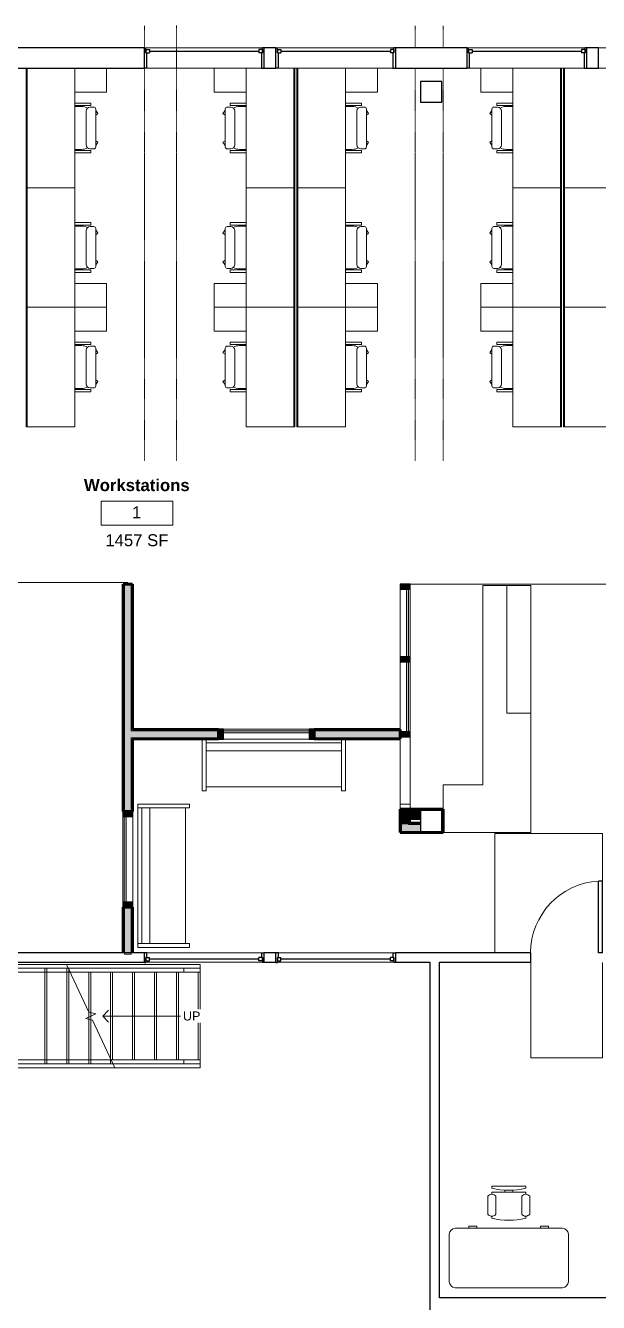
# Model space of a CAD drawing. Header units: millimetres. Extents: x 622 to 32901, y -1338 to 30648.
# Drawn here: x 15971 to 23280, y 13127 to 29409 of the extents above; entities that cross this region are included whole.
import ezdxf

# ---------------------------------------------------------------- set-up
doc = ezdxf.new("R2010")
doc.units = ezdxf.units.MM
doc.header["$MEASUREMENT"] = 0
doc.linetypes.add('Dash', pattern=[0.25, 0.125, -0.125])
for name, color, linetype, lineweight in [('A-010-A_ROOM', 32, 'Continuous', 9), ('A-010-M_ROOM_SEPARATION', 32, 'Continuous', 18), ('A-200-M_WALL', 113, 'Continuous', 30), ('A-200-M_WALL_EXT', 113, 'Continuous', 18), ('A-200-M_WALL_INT', 2, 'Continuous', 18), ('A-200-M_WALL_PAT', 111, 'Continuous', 60), ('A-214-M_CURT_WALL', 52, 'Continuous', 18), ('A-215-M_CURT_PANEL', 51, 'Continuous', 18), ('A-242-A_STAIR', 31, 'Continuous', 9), ('A-242-M_STAIR', 31, 'Continuous', 18), ('A-242-MB_STAIR', 31, 'Continuous', 18), ('A-314-M_WINDO_GLASS', 151, 'Continuous', 30), ('A-314-M_WINDOW', 151, 'Continuous', 18), ('A-314-M_WINDOW_FRM', 151, 'Continuous', 30), ('A-325-M_DOOR', 31, 'Continuous', 18), ('A-325-M_DOOR_PANEL', 31, 'Continuous', 18), ('A-340-M_RAILING', 11, 'Continuous', 18), ('A-700-M_FFE', 30, 'Continuous', 9), ('A-700-MH_FFE', 30, 'Dash', 9), ('A-760-M_FFE_STORAGE', 31, 'Continuous', 9), ('S-280-M_COLUMN', 52, 'Continuous', 18)]:
    doc.layers.add(name, color=color, linetype=linetype, lineweight=lineweight)
doc.styles.add('Arial', font='arial.ttf', dxfattribs={"height": 4.5})
doc.styles.add('Arial_2', font='arial.ttf', dxfattribs={"height": 6})
doc.styles.add('Arial_B', font='arialbd.ttf', dxfattribs={"height": 6})

# ---------------------------------------------------------------- blocks, each defined once
blk = doc.blocks.new('Top Rail Type - Top Rail_Internal_-329656-Level 1')
at = {"layer": 'A-340-M_RAILING', "color": 8}
for p, q in [((1305.68, 352.91), (1305.68, 354.91)), ((1305.68, 354.91), (1313.93, 354.91)), ((1313.93, 352.91), (1305.68, 352.91)), ((1313.93, 354.91), (1313.93, 352.91))]:
    blk.add_line(p, q, dxfattribs=at)
blk = doc.blocks.new('Top Rail Type - Top Rail_Internal_-V1-Level 1')
at = {"layer": 'A-340-M_RAILING', "color": 8}
for p, q in [((1093.93, 352.91), (1093.93, 354.91)), ((1247.74, 354.91), (1093.93, 354.91)), ((1248.68, 352.91), (1093.93, 352.91)), ((1247.74, 354.91), (1248.68, 352.91)), ((1313.93, 354.91), (1247.74, 354.91)), ((1313.93, 352.91), (1248.68, 352.91)), ((1313.93, 352.91), (1313.93, 354.91))]:
    blk.add_line(p, q, dxfattribs=at)
blk = doc.blocks.new('Top Rail Type - Top Rail_Internal_-329667-Level 1')
at = {"layer": 'A-340-M_RAILING', "color": 8}
for p, q in [((1305.68, 306.91), (1305.68, 308.91)), ((1305.68, 308.91), (1313.93, 308.91)), ((1313.93, 308.91), (1313.93, 306.91)), ((1313.93, 306.91), (1305.68, 306.91))]:
    blk.add_line(p, q, dxfattribs=at)
blk = doc.blocks.new('Top Rail Type - Top Rail_Internal_-V2-Level 1')
at = {"layer": 'A-340-M_RAILING', "color": 8}
for p, q in [((1093.93, 306.91), (1093.93, 308.91)), ((1269.19, 308.91), (1093.93, 308.91)), ((1269.19, 308.91), (1270.13, 306.91)), ((1313.93, 308.91), (1269.19, 308.91)), ((1313.93, 306.91), (1313.93, 308.91)), ((1270.13, 306.91), (1093.93, 306.91)), ((1313.93, 306.91), (1270.13, 306.91))]:
    blk.add_line(p, q, dxfattribs=at)
blk = doc.blocks.new('Fixed - 60_ x 72_-458242-Level 1')
at = {"layer": 'A-314-M_WINDO_GLASS', "color": 55}
blk.add_line((-29, 3.47), (26, 3.47), dxfattribs=at)
at = {"layer": 'A-314-M_WINDOW_FRM', "color": 55}
for p, q in [((-31.5, 5.09), (-30.75, 5.09)), ((-30.75, 2.59), (-30.75, 5.09)), ((-30.75, 4.34), (-30.75, 2.59)), ((-30.75, 4.34), (-29, 4.34)), ((-30.75, 2.59), (-29, 2.59)), ((-30.75, 2.59), (-30.25, 2.59)), ((-30.25, -5.09), (-30.25, 2.59)), ((-29, 4.34), (-29, 2.59)), ((26, 4.34), (26, 2.59)), ((27.75, 4.34), (26, 4.34)), ((27.75, 2.59), (26, 2.59)), ((27.25, 2.59), (27.75, 2.59)), ((27.25, 2.59), (27.25, -5.09)), ((27.75, 2.59), (27.75, 5.09)), ((28.5, 5.09), (27.75, 5.09)), ((27.75, 4.34), (27.75, 2.59)), ((-30.25, -5.09), (-31.5, -5.09)), ((27.25, -5.09), (28.5, -5.09))]:
    blk.add_line(p, q, dxfattribs=at)
blk = doc.blocks.new('Single-Flush_BVL - 36_ x 84_-458762-Level 1')
at = {"layer": 'A-325-M_DOOR', "color": 8}
for p, q in [((-36, 62.37), (18, 62.37)), ((-36, 2.37), (-36, 62.37)), ((18, 62.37), (18, 2.37)), ((-18, -50.38), (-18, -2.38)), ((18, -2.38), (18, -50.38)), ((18, -50.38), (-18, -50.38))]:
    blk.add_line(p, q, dxfattribs=at)
blk.add_arc((18, 2.37), 36.07, 93.17885, 180, dxfattribs=at)
at = {"layer": 'A-325-M_DOOR_PANEL', "color": 55, "lineweight": 30}
for p, q in [((16, 2.37), (16, 38.39)), ((18, 38.39), (16, 38.39)), ((18, 2.37), (18, 38.39)), ((18, 2.37), (16, 2.37))]:
    blk.add_line(p, q, dxfattribs=at)
blk = doc.blocks.new('Fixed - 60_ x 72_-458763-Level 1')
at = {"layer": 'A-314-M_WINDO_GLASS', "color": 55}
blk.add_line((-29, 0.75), (26, 0.75), dxfattribs=at)
at = {"layer": 'A-314-M_WINDOW_FRM', "color": 55}
for p, q in [((-31.5, 2.375), (-30.75, 2.375)), ((-30.75, -0.125), (-30.75, 2.375)), ((-30.75, 1.625), (-30.75, -0.125)), ((-30.75, 1.625), (-29, 1.625)), ((-29, 1.625), (-29, -0.125)), ((26, 1.625), (26, -0.125)), ((27.75, 1.625), (26, 1.625)), ((27.75, -0.125), (27.75, 2.375)), ((28.5, 2.375), (27.75, 2.375)), ((27.75, 1.625), (27.75, -0.125)), ((-30.25, -2.375), (-31.5, -2.375)), ((-30.75, -0.125), (-29, -0.125)), ((-30.75, -0.125), (-30.25, -0.125)), ((-30.25, -2.375), (-30.25, -0.125)), ((27.75, -0.125), (26, -0.125)), ((27.25, -0.125), (27.75, -0.125)), ((27.25, -0.125), (27.25, -2.375)), ((27.25, -2.375), (28.5, -2.375))]:
    blk.add_line(p, q, dxfattribs=at)
blk = doc.blocks.new('Glulam-Western Species-Column - 10_75x10_5-390985-Level 1')
at = {"layer": 'S-280-M_COLUMN', "color": 55, "lineweight": 30}
for p, q in [((5.375, 5.25), (-5.375, 5.25)), ((-5.375, 5.25), (-5.375, -5.25)), ((5.375, -5.25), (5.375, 5.25)), ((-5.375, -5.25), (5.375, -5.25))]:
    blk.add_line(p, q, dxfattribs=at)
blk = doc.blocks.new('Office Workstation A - Office Workstation A-V14-Level 1')
at = {"layer": 'A-700-M_FFE'}
for p, q in [((30, -0.5), (-30, -0.5)), ((-30, -0.5), (-30, -1)), ((-30, -1), (-30, -25)), ((-30, -1), (30, -1)), ((30, -1), (30, -0.5)), ((30, -12), (30, -1)), ((30, -25), (30, -18)), ((-30, -25), (30, -25)), ((18, -25), (18, -41)), ((18, -41), (30, -41))]:
    blk.add_line(p, q, dxfattribs=at)
at = {"layer": 'A-700-MH_FFE'}
blk.add_line((-47.14, -60), (51.42, -60), dxfattribs=at)
blk = doc.blocks.new('Office Workstation A - Office Workstation A-V13-Level 1')
at = {"layer": 'A-700-M_FFE'}
for p, q in [((30, 41), (18, 41)), ((18, 41), (18, 25)), ((30, 25), (30, 41)), ((30, 25), (-30, 25)), ((-30, 25), (-30, 1)), ((30, 1), (30, 25)), ((30, 1), (-30, 1)), ((-30, 1), (-30, 0.5)), ((-30, 0.5), (30, 0.5)), ((30, 0.5), (30, 1))]:
    blk.add_line(p, q, dxfattribs=at)
at = {"layer": 'A-700-MH_FFE'}
blk.add_line((-47.14, 60), (51.42, 60), dxfattribs=at)
blk = doc.blocks.new('Office Workstation A - Office Workstation A-548036-Level 1')
at = {"layer": 'A-700-M_FFE'}
for p, q in [((30, -0.5), (-30, -0.5)), ((-30, -0.5), (-30, -1)), ((-30, -1), (-30, -25)), ((-30, -1), (30, -1)), ((30, -1), (30, -0.5)), ((30, -25), (30, -1)), ((-30, -25), (30, -25)), ((18, -25), (18, -41)), ((30, -41), (30, -25)), ((18, -41), (30, -41))]:
    blk.add_line(p, q, dxfattribs=at)
at = {"layer": 'A-700-MH_FFE'}
blk.add_line((-47.14, -60), (51.42, -60), dxfattribs=at)
blk = doc.blocks.new('Office Workstation A - Office Workstation A-V15-Level 1')
at = {"layer": 'A-700-M_FFE'}
for p, q in [((30, 41), (18, 41)), ((18, 41), (18, 25)), ((30, 25), (-30, 25)), ((-30, 25), (-30, 1)), ((30, 1), (30, 25)), ((30, 1), (-30, 1)), ((-30, 1), (-30, 0.5)), ((-30, 0.5), (30, 0.5)), ((30, 0.5), (30, 1))]:
    blk.add_line(p, q, dxfattribs=at)
at = {"layer": 'A-700-MH_FFE'}
for p, q in [((-47.14, 60), (30, 60)), ((40.19, 60), (51.42, 60))]:
    blk.add_line(p, q, dxfattribs=at)
blk = doc.blocks.new('Office Workstation A - Office Workstation A-V16-Level 1')
at = {"layer": 'A-700-M_FFE'}
for p, q in [((30, 41), (18, 41)), ((18, 41), (18, 25)), ((30, 25), (-30, 25)), ((-30, 25), (-30, 1)), ((30, 16), (30, 25)), ((30, 1), (30, 10)), ((30, 1), (-30, 1)), ((-30, 1), (-30, 0.5)), ((-30, 0.5), (30, 0.5)), ((30, 0.5), (30, 1))]:
    blk.add_line(p, q, dxfattribs=at)
at = {"layer": 'A-700-MH_FFE'}
blk.add_line((-47.14, 60), (51.42, 60), dxfattribs=at)
blk = doc.blocks.new('Office Workstation A - Office Workstation A-V17-Level 1')
at = {"layer": 'A-700-M_FFE'}
for p, q in [((30, -0.5), (-30, -0.5)), ((-30, -0.5), (-30, -1)), ((-30, -1), (-30, -25)), ((-30, -1), (30, -1)), ((30, -1), (30, -0.5)), ((30, -25), (30, -1)), ((-30, -25), (30, -25)), ((18, -25), (18, -41)), ((18, -41), (30, -41))]:
    blk.add_line(p, q, dxfattribs=at)
at = {"layer": 'A-700-MH_FFE'}
for p, q in [((-47.14, -60), (30, -60)), ((40.19, -60), (51.42, -60))]:
    blk.add_line(p, q, dxfattribs=at)
blk = doc.blocks.new('Office Workstation A - Office Workstation A-V18-Level 1')
at = {"layer": 'A-700-M_FFE'}
for p, q in [((30, -0.5), (-30, -0.5)), ((-30, -0.5), (-30, -1)), ((-30, -1), (-30, -25)), ((-30, -1), (30, -1)), ((-30, -25), (30, -25)), ((18, -25), (18, -41)), ((18, -41), (30, -41))]:
    blk.add_line(p, q, dxfattribs=at)
at = {"layer": 'A-700-MH_FFE'}
for p, q in [((-47.14, -60), (30, -60)), ((40.19, -60), (51.42, -60))]:
    blk.add_line(p, q, dxfattribs=at)
blk = doc.blocks.new('Chair-Executive - Chair-Executive-565713-Level 1')
at = {"layer": 'A-700-M_FFE'}
for p, q in [((-6.95, 7.25), (-5.69, 7.25)), ((-6.95, -0.75), (-6.95, 7.25)), ((-5.69, -0.75), (-5.69, 7.25)), ((-4.94, 8.74), (-4.94, 6.97)), ((-3.95, 9.74), (15.05, 9.74)), ((-1.64, 10.85), (-3.3, 9.74)), ((-0.83, 9.74), (-1.64, 10.85)), ((11.93, 9.74), (12.74, 10.85)), ((12.74, 10.85), (14.28, 9.74)), ((16.04, 8.74), (16.04, 6.97)), ((16.78, -0.75), (16.78, 7.25)), ((18.05, 7.25), (16.78, 7.25)), ((18.05, -0.75), (18.05, 7.25)), ((-5.2, -0.75), (-5.2, 2.61)), ((-2.95, 4.97), (14.05, 4.97)), ((16.3, -0.75), (16.3, 2.61))]:
    blk.add_line(p, q, dxfattribs=at)
for centre, radius, start, end in [((-3.95, 8.74), 0.993, 90, 180), ((-2.95, 6.97), 2, 180, 270), ((14.05, 6.97), 2, 270, 360), ((15.05, 8.74), 0.993, 360, 90), ((1.8, 2.61), 7, 153.83416, 180), ((9.3, 2.61), 7, 360, 26.1684)]:
    blk.add_arc(centre, radius, start, end, dxfattribs=at)
blk = doc.blocks.new('Chair-Executive - Chair-Executive-556997-Level 1')
at = {"layer": 'A-700-M_FFE'}
for p, q in [((-6.95, 0.75), (-6.95, -7.25)), ((-5.69, 0.75), (-5.69, -7.25)), ((-5.2, 0.75), (-5.2, -2.61)), ((16.3, 0.75), (16.3, -2.61)), ((16.78, 0.75), (16.78, -7.25)), ((18.05, 0.75), (18.05, -7.25)), ((-2.95, -4.97), (14.05, -4.97)), ((-6.95, -7.25), (-5.69, -7.25)), ((-4.94, -8.74), (-4.94, -6.97)), ((-3.95, -9.74), (15.05, -9.74)), ((-1.64, -10.85), (-3.3, -9.74)), ((-0.83, -9.74), (-1.64, -10.85)), ((11.93, -9.74), (12.74, -10.85)), ((12.74, -10.85), (14.28, -9.74)), ((16.04, -8.74), (16.04, -6.97)), ((18.05, -7.25), (16.78, -7.25))]:
    blk.add_line(p, q, dxfattribs=at)
for centre, radius, start, end in [((1.8, -2.61), 7, 180, 206.16584), ((-2.95, -6.97), 2, 90, 180), ((14.05, -6.97), 2, 0, 90), ((9.3, -2.61), 7, 333.8316, 0), ((-3.95, -8.74), 0.993, 180, 270), ((15.05, -8.74), 0.993, 270, 0)]:
    blk.add_arc(centre, radius, start, end, dxfattribs=at)
blk = doc.blocks.new('Reception Desk - Reception Desk Lobby-727279-Level 1')
at = {"layer": 'A-760-M_FFE_STORAGE'}
for p, q in [((-61.26, 120), (-61.26, 76)), ((-37.26, 120), (-49.51, 120)), ((-37.26, 100), (-37.26, 120)), ((62.74, 100), (-37.26, 100)), ((62.74, 88), (62.74, 100)), ((62.74, 88), (-1.26, 88)), ((-1.26, 88), (-1.26, 76)), ((62.74, 76), (62.74, 88)), ((-61.26, 76), (-1.26, 76)), ((-1.26, 76), (62.74, 76))]:
    blk.add_line(p, q, dxfattribs=at)
blk = doc.blocks.new('Sofa - 72_-445384-Level 1')
at = {"layer": 'A-700-M_FFE'}
for p, q in [((38.77, 18.75), (-33.23, 18.75)), ((-33.23, 18.75), (-33.23, -7.25)), ((-33.23, -7.25), (-33.23, 18.75)), ((-33.23, 18.75), (-31.23, 18.75)), ((-31.23, 18.75), (-31.23, -5.2)), ((-31.23, 16.75), (-31.23, 18.75)), ((-31.23, 18.75), (36.77, 18.75)), ((36.77, 16.75), (-31.23, 16.75)), ((36.77, -5.2), (36.77, 18.75)), ((36.77, 18.75), (38.77, 18.75)), ((36.77, 18.75), (36.77, 16.75)), ((38.77, -7.25), (38.77, 18.75)), ((38.77, 18.75), (38.77, -7.25)), ((-31.23, 12.75), (36.77, 12.75)), ((-31.23, -7.25), (-31.23, -5.25)), ((-31.23, -5.25), (36.77, -5.25)), ((36.77, -5.25), (36.77, -7.25)), ((-33.23, -7.25), (-31.23, -7.25)), ((-31.23, -7.25), (-33.23, -7.25)), ((36.77, -7.25), (38.77, -7.25)), ((38.77, -7.25), (36.77, -7.25))]:
    blk.add_line(p, q, dxfattribs=at)
blk = doc.blocks.new('Sofa - 72_-V30-Level 1')
at = {"layer": 'A-700-M_FFE'}
for p, q in [((-33.23, 18.75), (-33.23, -7.25)), ((-33.23, -7.25), (-33.23, 18.75)), ((-31.23, 18.75), (-31.23, -5.2)), ((-31.23, 16.75), (-31.23, 18.75)), ((36.77, 16.75), (-31.23, 16.75)), ((36.77, -5.2), (36.77, 18.75)), ((36.77, 18.75), (36.77, 16.75)), ((38.77, -7.25), (38.77, 18.75)), ((38.77, 18.75), (38.77, -7.25)), ((-31.23, 12.75), (36.77, 12.75)), ((-31.23, -7.25), (-31.23, -5.25)), ((-31.23, -5.25), (36.77, -5.25)), ((36.77, -5.25), (36.77, -7.25)), ((-33.23, -7.25), (-31.23, -7.25)), ((-31.23, -7.25), (-33.23, -7.25)), ((36.77, -7.25), (38.77, -7.25)), ((38.77, -7.25), (36.77, -7.25))]:
    blk.add_line(p, q, dxfattribs=at)
blk = doc.blocks.new('Rectangular Mullion - 2_5_ x 5_ rectangular-726686-Level 1')
at = {"layer": 'A-214-M_CURT_WALL', "lineweight": 9}
blk.add_hatch(color=254, dxfattribs=at).paths.add_polyline_path([(-2.5, 1.75), (-2.5, 2.5), (0, 2.5), (0, -2.5), (-2.5, -2.5), (-2.5, 0.75)], flags=0)
at = {"layer": 'A-214-M_CURT_WALL', "lineweight": 30}
for p, q in [((-2.5, 2.5), (0, 2.5)), ((-2.5, -2.5), (-2.5, 2.5)), ((0, 2.5), (0, -2.5)), ((0, -2.5), (-2.5, -2.5))]:
    blk.add_line(p, q, dxfattribs=at)
blk = doc.blocks.new('Rectangular Mullion - 2_5_ x 5_ rectangular-728609-Level 1')
at = {"layer": 'A-214-M_CURT_WALL', "lineweight": 9}
for p, q in [((1414.31, 437.28), (1414.31, 470.03)), ((1419.31, 471.16), (1419.31, 437.28)), ((1419.31, 437.28), (1414.31, 437.28))]:
    blk.add_line(p, q, dxfattribs=at)
blk = doc.blocks.new('System Panel - Glazed-728615-Level 1')
at = {"layer": 'A-215-M_CURT_PANEL', "lineweight": 9}
blk.add_hatch(color=254, dxfattribs=at).paths.add_polyline_path([(-16.9375, -1.75), (16.9375, -1.75), (16.9375, -0.75), (-16.9375, -0.75)], flags=0)
at = {"layer": 'A-215-M_CURT_PANEL'}
for p, q in [((16.9375, -0.75), (-16.9375, -0.75)), ((-16.9375, -0.75), (-16.9375, -1.75)), ((-16.9375, -1.75), (16.9375, -1.75)), ((16.9375, -1.75), (16.9375, -0.75))]:
    blk.add_line(p, q, dxfattribs=at)
blk = doc.blocks.new('Rectangular Mullion - 2_5_ x 5_ rectangular-728610-Level 1')
at = {"layer": 'A-214-M_CURT_WALL', "lineweight": 9}
for p, q in [((1414.31, 545.16), (1414.31, 511.28)), ((1419.31, 545.16), (1419.31, 511.28))]:
    blk.add_line(p, q, dxfattribs=at)
blk = doc.blocks.new('Rectangular Mullion - 2_5_ x 5_ rectangular-726683-Level 1')
at = {"layer": 'A-214-M_CURT_WALL', "lineweight": 9}
blk.add_hatch(color=254, dxfattribs=at).paths.add_polyline_path([(-1.25, 1.75), (-1.25, 2.5), (1.25, 2.5), (1.25, -2.5), (-1.25, -2.5), (-1.25, 0.75)], flags=0)
at = {"layer": 'A-214-M_CURT_WALL', "lineweight": 30}
for p, q in [((-1.25, 2.5), (1.25, 2.5)), ((-1.25, -2.5), (-1.25, 2.5)), ((1.25, 2.5), (1.25, -2.5)), ((1.25, -2.5), (-1.25, -2.5))]:
    blk.add_line(p, q, dxfattribs=at)
blk = doc.blocks.new('Rectangular Mullion - 2_5_ x 5_ rectangular-729422-Level 1')
at = {"layer": 'A-214-M_CURT_WALL', "lineweight": 9}
for p, q in [((0, 2.5), (-2.5, 2.5)), ((-2.5, 2.5), (-2.5, -2.5)), ((-2.5, -2.5), (0, -2.5))]:
    blk.add_line(p, q, dxfattribs=at)
blk = doc.blocks.new('System Panel - Glazed-728068-Level 1')
at = {"layer": 'A-215-M_CURT_PANEL', "lineweight": 9}
blk.add_hatch(color=254, dxfattribs=at).paths.add_polyline_path([(-21.5, 0.75), (21.5, 0.75), (21.5, 1.75), (-21.5, 1.75)], flags=0)
at = {"layer": 'A-215-M_CURT_PANEL'}
for p, q in [((21.5, 1.75), (-21.5, 1.75)), ((-21.5, 1.75), (-21.5, 0.75)), ((-21.5, 0.75), (21.5, 0.75)), ((21.5, 0.75), (21.5, 1.75))]:
    blk.add_line(p, q, dxfattribs=at)
blk = doc.blocks.new('Rectangular Mullion - 2_5_ x 5_ rectangular-728011-Level 1')
at = {"layer": 'A-214-M_CURT_WALL', "lineweight": 9}
for p, q in [((1368.68, 474.91), (1325.68, 474.91)), ((1368.68, 469.91), (1325.68, 469.91))]:
    blk.add_line(p, q, dxfattribs=at)
blk = doc.blocks.new('Rectangular Mullion - 2_5_ x 5_ rectangular-728069-Level 1')
at = {"layer": 'A-214-M_CURT_WALL', "lineweight": 9}
blk.add_hatch(color=254, dxfattribs=at).paths.add_polyline_path([(-2.5, 2.5), (0, 2.5), (0, -2.5), (-2.5, -2.5), (-2.5, 2.375)], flags=0)
at = {"layer": 'A-214-M_CURT_WALL', "lineweight": 30}
for p, q in [((-2.5, 2.5), (0, 2.5)), ((-2.5, -2.5), (-2.5, 2.5)), ((0, 2.5), (0, -2.5)), ((0, -2.5), (-2.5, -2.5))]:
    blk.add_line(p, q, dxfattribs=at)
blk = doc.blocks.new('Rectangular Mullion - 2_5_ x 5_ rectangular-728070-Level 1')
at = {"layer": 'A-214-M_CURT_WALL', "lineweight": 9}
blk.add_hatch(color=254, dxfattribs=at).paths.add_polyline_path([(-2.5, 2.5), (-2.5, -2.5), (0, -2.5), (0, 2.5)], flags=0)
at = {"layer": 'A-214-M_CURT_WALL', "lineweight": 30}
for p, q in [((0, 2.5), (-2.5, 2.5)), ((-2.5, 2.5), (-2.5, -2.5)), ((0, -2.5), (0, 2.5)), ((-2.5, -2.5), (0, -2.5))]:
    blk.add_line(p, q, dxfattribs=at)
blk = doc.blocks.new('System Panel - Glazed-728126-Level 1')
at = {"layer": 'A-215-M_CURT_PANEL', "lineweight": 9}
blk.add_hatch(color=254, dxfattribs=at).paths.add_polyline_path([(21.5, -0.75), (-21.5, -0.75), (-21.5, -1.75), (21.5, -1.75)], flags=0)
at = {"layer": 'A-215-M_CURT_PANEL'}
for p, q in [((21.5, -0.75), (-21.5, -0.75)), ((-21.5, -0.75), (-21.5, -1.75)), ((-21.5, -1.75), (21.5, -1.75)), ((21.5, -1.75), (21.5, -0.75))]:
    blk.add_line(p, q, dxfattribs=at)
blk = doc.blocks.new('Rectangular Mullion - 2_5_ x 5_ rectangular-728125-Level 1')
at = {"layer": 'A-214-M_CURT_WALL', "lineweight": 9}
for p, q in [((1275.06, 388.16), (1275.06, 431.16)), ((1280.06, 388.16), (1280.06, 431.16))]:
    blk.add_line(p, q, dxfattribs=at)
blk = doc.blocks.new('Rectangular Mullion - 2_5_ x 5_ rectangular-728127-Level 1')
at = {"layer": 'A-214-M_CURT_WALL', "lineweight": 9}
blk.add_hatch(color=254, dxfattribs=at).paths.add_polyline_path([(0, 0.75), (0, -2.5), (-2.5, -2.5), (-2.5, 2.5), (0, 2.5), (0, 1.75)], flags=0)
at = {"layer": 'A-214-M_CURT_WALL', "lineweight": 30}
for p, q in [((-2.5, 2.5), (0, 2.5)), ((-2.5, -2.5), (-2.5, 2.5)), ((0, 2.5), (0, -2.5)), ((0, -2.5), (-2.5, -2.5))]:
    blk.add_line(p, q, dxfattribs=at)
blk = doc.blocks.new('Rectangular Mullion - 2_5_ x 5_ rectangular-728128-Level 1')
at = {"layer": 'A-214-M_CURT_WALL', "lineweight": 9}
blk.add_hatch(color=254, dxfattribs=at).paths.add_polyline_path([(-2.5, 2.5), (-2.5, -2.5), (0, -2.5), (0, 2.5)], flags=0)
at = {"layer": 'A-214-M_CURT_WALL', "lineweight": 30}
for p, q in [((0, 2.5), (-2.5, 2.5)), ((-2.5, 2.5), (-2.5, -2.5)), ((0, -2.5), (0, 2.5)), ((-2.5, -2.5), (0, -2.5))]:
    blk.add_line(p, q, dxfattribs=at)
blk = doc.blocks.new('System Panel - Glazed-728894-Level 1')
at = {"layer": 'A-215-M_CURT_PANEL', "lineweight": 9}
blk.add_hatch(color=254, dxfattribs=at).paths.add_polyline_path([(-17.5625, -0.75), (-17.5625, -1.75), (17.5625, -1.75), (17.5625, -0.75), (-17.0625, -0.75)], flags=0)
at = {"layer": 'A-215-M_CURT_PANEL'}
for p, q in [((17.5625, -0.75), (-17.5625, -0.75)), ((-17.5625, -0.75), (-17.5625, -1.75)), ((-17.5625, -1.75), (17.5625, -1.75)), ((17.5625, -1.75), (17.5625, -0.75))]:
    blk.add_line(p, q, dxfattribs=at)
blk = doc.blocks.new('Rectangular Mullion - 2_5_ x 5_ rectangular-728892-Level 1')
at = {"layer": 'A-214-M_CURT_WALL', "lineweight": 9}
for p, q in [((1414.31, 508.78), (1414.31, 474.78)), ((1419.31, 508.78), (1419.31, 473.66))]:
    blk.add_line(p, q, dxfattribs=at)
blk = doc.blocks.new('Rectangular Mullion - 2_5_ x 5_ rectangular-728886-Level 1')
at = {"layer": 'A-214-M_CURT_WALL', "lineweight": 9}
blk.add_hatch(color=254, dxfattribs=at).paths.add_polyline_path([(0, 1.75), (0, 2.5), (-2.5, 2.5), (-2.5, -2.5), (0, -2.5), (0, 0.75)], flags=0)
at = {"layer": 'A-214-M_CURT_WALL', "lineweight": 30}
for p, q in [((0, 2.5), (-2.5, 2.5)), ((-2.5, 2.5), (-2.5, -2.5)), ((0, -2.5), (0, 2.5)), ((-2.5, -2.5), (0, -2.5))]:
    blk.add_line(p, q, dxfattribs=at)
blk = doc.blocks.new('Room Tag - Room Tag With Area-84097-Level 1')
at = {"layer": 'A-010-A_ROOM'}
for p, q in [((-0.375, -0.0625), (-0.375, -0.3125)), ((-0.375, -0.0625), (0.375, -0.0625)), ((0.375, -0.0625), (0.375, -0.3125)), ((-0.375, -0.3125), (0.375, -0.3125))]:
    blk.add_line(p, q, dxfattribs=at)
blk = doc.blocks.new('Desk - 30 x 60 in.')
at = {"linetype": 'Continuous'}
for p, q in [((-26.999995, 0), (26.999995, 0)), ((-29.999995, -27), (-29.999995, -3)), ((29.999995, -3), (29.999995, -27)), ((26.999995, -30), (-26.999995, -30)), ((-20.000005, -30), (-20.000005, -31)), ((-20.000005, -31), (-16.000005, -31)), ((-16.000005, -31), (-16.000005, -30)), ((15.999995, -31), (15.999995, -30)), ((19.999995, -31), (15.999995, -31)), ((19.999995, -30), (19.999995, -31))]:
    blk.add_line(p, q, dxfattribs=at)
for centre, start, end in [((-26.499995, -3.5), 98.1301, 171.8699), ((26.499995, -3.5), 8.130102, 81.8699), ((-26.499995, -26.5), 188.1301, 261.8699), ((26.499995, -26.5), 278.1301, 351.8699)]:
    blk.add_arc(centre, 3.535534, start, end, dxfattribs=at)
blk = doc.blocks.new('Chair - Desk')
at = {"linetype": 'Continuous'}
for p, q in [((-8.5, 0), (-8.5, -1)), ((-8.5, 0), (8.5, 0)), ((8.5, 0), (8.5, -1)), ((-10.5, -5), (-10.5, -14)), ((-8.5, -3), (-8.5, -4)), ((-8.5, -3), (8.5, -3)), ((-6.5, -14), (-6.5, -5)), ((-2, -3), (-2, -1.9355)), ((2, -1.9576), (2, -3)), ((6.5, -5), (6.5, -14)), ((8.5, -3), (8.5, -4)), ((10.5, -14), (10.5, -5)), ((-8.5, -15), (-8.5, -16)), ((8.5, -15), (8.5, -16))]:
    blk.add_line(p, q, dxfattribs=at)
for centre, radius, start, end in [((-8.5, -6.5), 2.5, 36.8699, 143.1301), ((0, 34.625), 36.625, 256.5803, 283.4197), ((8.5, -6.5), 2.5, 36.8699, 143.1301), ((-8.5, -12.5), 2.5, 216.8699, 323.1301), ((0, 19.625), 36.625, 256.5803, 283.4197), ((8.5, -12.5), 2.5, 216.8699, 323.1301)]:
    blk.add_arc(centre, radius, start, end, dxfattribs=at)

msp = doc.modelspace()

# ---------------------------------------------------------------- hatches: boundary and pattern name
at = {"layer": 'A-200-M_WALL_INT'}
h = msp.add_hatch(color=254, dxfattribs=at)
h.paths.add_polyline_path([(17232, 17585), (17321, 17585), (17321, 18169), (17232, 18169), (17232, 17705)], flags=0)
h.paths.add_polyline_path([(17321, 19388), (17321, 22284), (17232, 22284), (17232, 19388)], flags=0)
h = msp.add_hatch(color=254, dxfattribs=at)
h.paths.add_polyline_path([(19654, 20328), (20750, 20328), (20750, 20417), (19654, 20417)], flags=0)
h.paths.add_polyline_path([(17350, 20328), (18435, 20328), (18435, 20417), (17321, 20417), (17321, 20328), (17337, 20328)], flags=0)
for points in [[(20855, 19223), (20855, 19401), (20766, 19401), (20766, 19223)], [(20855, 19312), (21010, 19312), (21010, 19401), (20855, 19401)], [(20912, 19134), (21010, 19134), (21010, 19223), (20766, 19223), (20766, 19134), (20877, 19134)]]:
    msp.add_hatch(color=254, dxfattribs=at).paths.add_polyline_path(points, flags=0)
at = {"layer": 'A-200-M_WALL_PAT', "lineweight": 18}
h = msp.add_hatch(color=9, dxfattribs=at)
h.paths.add_polyline_path([(17216, 17585), (17232, 17585), (17232, 18169), (17216, 18169), (17216, 17592)], flags=0)
h.paths.add_polyline_path([(17232, 19388), (17232, 22284), (17216, 22284), (17216, 19388)], flags=0)
at = {"layer": 'A-200-M_WALL_PAT'}
h = msp.add_hatch(color=254, dxfattribs=at)
h.paths.add_polyline_path([(17321, 17585), (17337, 17585), (17337, 18169), (17321, 18169), (17321, 17597)], flags=0)
h.paths.add_polyline_path([(17337, 19388), (17337, 20328), (17321, 20328), (17321, 19388)], flags=0)
h.paths.add_polyline_path([(17337, 20417), (17337, 22284), (17321, 22284), (17321, 20417), (17329, 20417)], flags=0)
at = {"layer": 'A-200-M_WALL_PAT', "lineweight": 18}
h = msp.add_hatch(color=9, dxfattribs=at)
h.paths.add_polyline_path([(20750, 20417), (20750, 20433), (19654, 20433), (19654, 20417), (20054, 20417)], flags=0)
h.paths.add_polyline_path([(18013, 20417), (18435, 20417), (18435, 20433), (17337, 20433), (17337, 20417), (17926, 20417)], flags=0)
at = {"layer": 'A-200-M_WALL_PAT'}
h = msp.add_hatch(color=254, dxfattribs=at)
h.paths.add_polyline_path([(20750, 20312), (20750, 20328), (19654, 20328), (19654, 20312), (20054, 20312)], flags=0)
h.paths.add_polyline_path([(17337, 20312), (18435, 20312), (18435, 20328), (17337, 20328), (17337, 20319)], flags=0)
for points in [[(20766, 19134), (20766, 19417), (20750, 19417), (20750, 19134)], [(20912, 19401), (21283, 19401), (21283, 19417), (20766, 19417), (20766, 19401), (20877, 19401)], [(21178, 19118), (21283, 19118), (21283, 19134), (20750, 19134), (20750, 19118), (21010, 19118)]]:
    msp.add_hatch(color=254, dxfattribs=at).paths.add_polyline_path(points, flags=0)
at = {"layer": 'A-200-M_WALL_PAT', "lineweight": 18}
for points in [[(21299, 19118), (21299, 19417), (21283, 19417), (21283, 19118)], [(20870, 19239), (20870, 19312), (20855, 19312), (20855, 19239)], [(21010, 19223), (21010, 19239), (20855, 19239), (20855, 19223), (20912, 19223)], [(20912, 19296), (21010, 19296), (21010, 19312), (20870, 19312), (20870, 19296), (20877, 19296)]]:
    msp.add_hatch(color=9, dxfattribs=at).paths.add_polyline_path(points, flags=0)

# ---------------------------------------------------------------- linework, layer by layer
at = {"layer": 'A-010-M_ROOM_SEPARATION', "lineweight": 9}
for p, q in [((12657, 22306), (17276, 22306)), ((20877, 22284), (23623, 22284))]:
    msp.add_line(p, q, dxfattribs=at)
at = {"layer": 'A-200-M_WALL', "lineweight": 18}
for p, q in [((17232, 19388), (17232, 22284)), ((17321, 20417), (17321, 22284)), ((17321, 20417), (18435, 20417)), ((19654, 20417), (20750, 20417)), ((17321, 20328), (18435, 20328)), ((17321, 19388), (17321, 20328)), ((19654, 20328), (20750, 20328)), ((20766, 19401), (20766, 19134)), ((21010, 19401), (20766, 19401)), ((20855, 19312), (20855, 19223)), ((21010, 19312), (20855, 19312)), ((20855, 19223), (21010, 19223)), ((20766, 19134), (21010, 19134)), ((17232, 17569), (17232, 18169)), ((17321, 17569), (17321, 18169))]:
    msp.add_line(p, q, dxfattribs=at)
at = {"layer": 'A-200-M_WALL', "color": 8, "lineweight": 18}
for p, q in [((17232, 17585), (17216, 17585)), ((17337, 17585), (17321, 17585))]:
    msp.add_line(p, q, dxfattribs=at)
at = {"layer": 'A-200-M_WALL_EXT', "color": 55, "lineweight": 30}
for p, q in [((17489, 29124), (14441, 29124)), ((17489, 28865), (17489, 29124)), ((19166, 29124), (19013, 29124)), ((19013, 29124), (19013, 28865)), ((19166, 28865), (19166, 29124)), ((21604, 29124), (20690, 29124)), ((20690, 29124), (20690, 28865)), ((21604, 28865), (21604, 29124)), ((23280, 29124), (23128, 29124)), ((23128, 29124), (23128, 28865)), ((23280, 28865), (23280, 29124)), ((14441, 28865), (17489, 28865)), ((19013, 28865), (19166, 28865)), ((20690, 28865), (21604, 28865)), ((23128, 28865), (23280, 28865))]:
    msp.add_line(p, q, dxfattribs=at)
at = {"layer": 'A-200-M_WALL_EXT', "color": 8}
for p, q in [((17489, 29124), (19013, 29124)), ((19166, 29124), (20690, 29124)), ((21604, 29124), (23128, 29124)), ((23280, 29124), (24804, 29124)), ((18785, 28865), (17489, 28865)), ((19432, 28865), (19407, 28865)), ((20690, 28865), (20055, 28865)), ((22188, 28865), (21604, 28865)), ((22836, 28865), (22810, 28865))]:
    msp.add_line(p, q, dxfattribs=at)
at = {"layer": 'A-200-M_WALL_INT', "lineweight": 60}
for p, q in [((17216, 22284), (17216, 19388)), ((17337, 22284), (17216, 22284)), ((17337, 20433), (17337, 22284)), ((18435, 20433), (17337, 20433)), ((18435, 20312), (18435, 20433)), ((20750, 20433), (19654, 20433)), ((19654, 20433), (19654, 20312)), ((20750, 20312), (20750, 20433)), ((17337, 20312), (18435, 20312)), ((17337, 19388), (17337, 20312)), ((19654, 20312), (20750, 20312)), ((17216, 19388), (17337, 19388)), ((20750, 19417), (20750, 19118)), ((21299, 19417), (20750, 19417)), ((21299, 19118), (21299, 19417)), ((20870, 19239), (20870, 19296)), ((20870, 19296), (21010, 19296)), ((21010, 19239), (20870, 19239)), ((20750, 19118), (21299, 19118)), ((17216, 18169), (17216, 17585)), ((17337, 18169), (17216, 18169)), ((17337, 17585), (17337, 18169))]:
    msp.add_line(p, q, dxfattribs=at)
at = {"layer": 'A-200-M_WALL_INT', "color": 55, "lineweight": 30}
for p, q in [((12596, 17464), (17489, 17464)), ((17216, 17585), (12717, 17585)), ((17321, 17585), (17232, 17585)), ((17489, 17585), (17337, 17585)), ((17489, 17464), (17489, 17585)), ((19166, 17585), (19013, 17585)), ((19013, 17585), (19013, 17464)), ((19013, 17464), (19166, 17464)), ((19166, 17464), (19166, 17585)), ((22417, 17585), (20690, 17585)), ((20690, 17585), (20690, 17464)), ((20690, 17464), (21131, 17464)), ((21131, 17464), (21131, 9647)), ((21251, 17464), (22417, 17464)), ((21251, 13187), (21251, 17464)), ((22417, 17464), (22417, 17585)), ((25055, 13187), (21251, 13187))]:
    msp.add_line(p, q, dxfattribs=at)
at = {"layer": 'A-200-M_WALL_INT'}
msp.add_line((17321, 17569), (17232, 17569), dxfattribs=at)
at = {"layer": 'A-200-M_WALL_INT', "color": 8}
for p, q in [((17489, 17585), (19013, 17585)), ((19013, 17464), (17489, 17464)), ((19166, 17585), (20690, 17585)), ((20690, 17464), (19166, 17464))]:
    msp.add_line(p, q, dxfattribs=at)
at = {"layer": 'A-242-A_STAIR'}
for p, q in [((16956, 16778), (17032, 16854)), ((17083, 16778), (16956, 16778)), ((16956, 16778), (17032, 16702)), ((17362, 16778), (17083, 16778)), ((17642, 16778), (17362, 16778)), ((17921, 16778), (17642, 16778)), ((18200, 16778), (17921, 16778))]:
    msp.add_line(p, q, dxfattribs=at)
at = {"layer": 'A-242-M_STAIR', "color": 8}
for p, q in [((18200, 17438), (16495, 17438)), ((18200, 17388), (18200, 17438)), ((16778, 16833), (16778, 17337)), ((16803, 16824), (16803, 17337)), ((17057, 16233), (17057, 17337)), ((17083, 16219), (17083, 17337)), ((17337, 16219), (17337, 17337)), ((17362, 16219), (17362, 17337)), ((17616, 16219), (17616, 17337)), ((17642, 16219), (17642, 17337)), ((17896, 16219), (17896, 17337)), ((17921, 16219), (17921, 17337)), ((18175, 16219), (18175, 17337)), ((18200, 16219), (18200, 17337)), ((16803, 16732), (16803, 16778)), ((16778, 16738), (16778, 16766)), ((18200, 16118), (18200, 16168)), ((18200, 16118), (17111, 16118))]:
    msp.add_line(p, q, dxfattribs=at)
at = {"layer": 'A-242-MB_STAIR', "color": 8}
for p, q in [((16495, 17438), (12612, 17438)), ((16495, 17438), (16779, 16830)), ((16519, 17388), (12612, 17388)), ((16219, 16168), (16219, 17388)), ((16245, 16168), (16245, 17388)), ((16499, 16168), (16499, 17388)), ((16524, 16168), (16524, 17377)), ((16868, 16808), (16739, 16748)), ((16778, 16766), (16778, 16833)), ((16779, 16830), (16868, 16808)), ((16803, 16778), (16803, 16824)), ((16739, 16748), (16827, 16726)), ((16778, 16168), (16778, 16738)), ((16803, 16168), (16803, 16732)), ((16827, 16726), (17111, 16118)), ((17088, 16168), (12612, 16168)), ((17057, 16168), (17057, 16233)), ((17083, 16168), (17083, 16179)), ((17111, 16118), (12612, 16118))]:
    msp.add_line(p, q, dxfattribs=at)

# ---------------------------------------------------------------- block references
at = {"layer": 'A-010-A_ROOM', "xscale": 1219.199999999999, "yscale": 1219.199999999999, "zscale": 1219.199999999999}
msp.add_blockref('Room Tag - Room Tag With Area-84097-Level 1', (17394, 23421), dxfattribs=at)
at = {"layer": 'A-214-M_CURT_WALL', "lineweight": 9, "extrusion": (0, 0, -1), "xscale": 25.4, "yscale": 25.4, "zscale": 25.4}
for name, p, rotation in [('Rectangular Mullion - 2_5_ x 5_ rectangular-726686-Level 1', (-20813, 22284), 90.00000000000007), ('Rectangular Mullion - 2_5_ x 5_ rectangular-726683-Level 1', (-20813, 21328), 90.00000000000007), ('Rectangular Mullion - 2_5_ x 5_ rectangular-728069-Level 1', (-19654, 20372), 180), ('Rectangular Mullion - 2_5_ x 5_ rectangular-728127-Level 1', (-17276, 18169), 270.0000000000008)]:
    msp.add_blockref(name, p, dxfattribs=dict(at, rotation=rotation))
at = {"layer": 'A-214-M_CURT_WALL', "lineweight": 9, "xscale": 25.4, "yscale": 25.4, "zscale": 25.4}
for name in ['Rectangular Mullion - 2_5_ x 5_ rectangular-728610-Level 1', 'Rectangular Mullion - 2_5_ x 5_ rectangular-728892-Level 1', 'Rectangular Mullion - 2_5_ x 5_ rectangular-728011-Level 1', 'Rectangular Mullion - 2_5_ x 5_ rectangular-728609-Level 1', 'Rectangular Mullion - 2_5_ x 5_ rectangular-728125-Level 1']:
    msp.add_blockref(name, (-15174, 8373), dxfattribs=at)
for name, p, rotation in [('Rectangular Mullion - 2_5_ x 5_ rectangular-728070-Level 1', (18435, 20372), 180), ('Rectangular Mullion - 2_5_ x 5_ rectangular-728886-Level 1', (20813, 20340), 269.9999999999999), ('Rectangular Mullion - 2_5_ x 5_ rectangular-728128-Level 1', (17276, 19388), 89.99999999999918), ('Rectangular Mullion - 2_5_ x 5_ rectangular-729422-Level 1', (20813, 19417), 269.9999999999999)]:
    msp.add_blockref(name, p, dxfattribs=dict(at, rotation=rotation))
at = {"layer": 'A-215-M_CURT_PANEL', "lineweight": 9, "xscale": 25.4, "yscale": 25.4, "zscale": 25.4}
for name, p, rotation in [('System Panel - Glazed-728615-Level 1', (20813, 21790), 89.99999999999993), ('System Panel - Glazed-728894-Level 1', (20813, 20850), 89.99999999999993), ('System Panel - Glazed-728126-Level 1', (17276, 18778), 269.9999999999992)]:
    msp.add_blockref(name, p, dxfattribs=dict(at, rotation=rotation))
msp.add_blockref('System Panel - Glazed-728068-Level 1', (19045, 20372), dxfattribs=at)
at = {"layer": 'A-314-M_WINDOW', "color": 8, "xscale": 25.4, "yscale": 25.4, "zscale": 25.4}
for p in [(18289, 28995), (19966, 28995), (22404, 28995)]:
    msp.add_blockref('Fixed - 60_ x 72_-458242-Level 1', p, dxfattribs=at)
at = {"layer": 'A-314-M_WINDOW', "color": 8, "xscale": 25.4, "yscale": 25.4, "zscale": 25.4, "rotation": 180}
for p in [(18213, 17524), (19889, 17524)]:
    msp.add_blockref('Fixed - 60_ x 72_-458763-Level 1', p, dxfattribs=at)
at = {"layer": 'A-325-M_DOOR', "color": 8, "xscale": 25.4, "yscale": 25.4, "zscale": 25.4}
msp.add_blockref('Single-Flush_BVL - 36_ x 84_-458762-Level 1', (22874, 17524), dxfattribs=at)
at = {"layer": 'A-340-M_RAILING', "color": 8, "xscale": 25.4, "yscale": 25.4, "zscale": 25.4}
for name in ['Top Rail Type - Top Rail_Internal_-V1-Level 1', 'Top Rail Type - Top Rail_Internal_-329656-Level 1', 'Top Rail Type - Top Rail_Internal_-V2-Level 1', 'Top Rail Type - Top Rail_Internal_-329667-Level 1']:
    msp.add_blockref(name, (-15174, 8373), dxfattribs=at)
at = {"layer": 'A-700-M_FFE', "xscale": 25.4, "yscale": 25.4, "zscale": 25.4}
for name, p, rotation in [('Office Workstation A - Office Workstation A-V18-Level 1', (15965, 28103), 90.00000000000021), ('Office Workstation A - Office Workstation A-V16-Level 1', (19420, 28103), 89.99999999999977), ('Office Workstation A - Office Workstation A-V17-Level 1', (19420, 28103), 90.00000000000021), ('Office Workstation A - Office Workstation A-V15-Level 1', (22823, 28103), 89.99999999999977), ('Office Workstation A - Office Workstation A-V14-Level 1', (22823, 28103), 90.00000000000021), ('Chair-Executive - Chair-Executive-556997-Level 1', (16619, 27962), 90.00000000000021), ('Chair-Executive - Chair-Executive-565713-Level 1', (18766, 27962), 89.99999999999977), ('Chair-Executive - Chair-Executive-556997-Level 1', (20073, 27962), 90.00000000000021), ('Chair-Executive - Chair-Executive-565713-Level 1', (22169, 27962), 89.99999999999977), ('Office Workstation A - Office Workstation A-V13-Level 1', (15965, 26579), 270.0000000000002), ('Office Workstation A - Office Workstation A-548036-Level 1', (19420, 26579), 269.9999999999998), ('Office Workstation A - Office Workstation A-V13-Level 1', (19420, 26579), 270.0000000000002), ('Office Workstation A - Office Workstation A-548036-Level 1', (22823, 26579), 269.9999999999998), ('Office Workstation A - Office Workstation A-V13-Level 1', (22823, 26579), 270.0000000000002), ('Chair-Executive - Chair-Executive-565713-Level 1', (16619, 26720), 270.0000000000002), ('Chair-Executive - Chair-Executive-556997-Level 1', (18766, 26720), 269.9999999999998), ('Chair-Executive - Chair-Executive-565713-Level 1', (20073, 26720), 270.0000000000002), ('Chair-Executive - Chair-Executive-556997-Level 1', (22169, 26720), 269.9999999999998), ('Office Workstation A - Office Workstation A-548036-Level 1', (15965, 25055), 90.00000000000021), ('Office Workstation A - Office Workstation A-V13-Level 1', (19420, 25055), 89.99999999999977), ('Office Workstation A - Office Workstation A-548036-Level 1', (19420, 25055), 90.00000000000021), ('Office Workstation A - Office Workstation A-V13-Level 1', (22823, 25055), 89.99999999999977), ('Office Workstation A - Office Workstation A-548036-Level 1', (22823, 25055), 90.00000000000021), ('Chair-Executive - Chair-Executive-556997-Level 1', (16619, 24914), 90.00000000000021), ('Chair-Executive - Chair-Executive-565713-Level 1', (18766, 24914), 89.99999999999977), ('Chair-Executive - Chair-Executive-556997-Level 1', (20073, 24914), 90.00000000000021), ('Chair-Executive - Chair-Executive-565713-Level 1', (22169, 24914), 89.99999999999977), ('Sofa - 72_-445384-Level 1', (17880, 18498), 89.9999999999999), ('Desk - 30 x 60 in.', (22136, 13314), 180)]:
    msp.add_blockref(name, p, dxfattribs=dict(at, rotation=rotation))
for name, p in [('Sofa - 72_-V30-Level 1', (19069, 19836)), ('Chair - Desk', (22136, 14608))]:
    msp.add_blockref(name, p, dxfattribs=at)
at = {"layer": 'A-760-M_FFE_STORAGE', "xscale": 25.4, "yscale": 25.4, "zscale": 25.4, "rotation": 89.9999999999999}
msp.add_blockref('Reception Desk - Reception Desk Lobby-727279-Level 1', (24347, 20674), dxfattribs=at)
at = {"layer": 'S-280-M_COLUMN', "color": 8, "xscale": 25.4, "yscale": 25.4, "zscale": 25.4}
for p in [(21147, 28564), (21147, 19267)]:
    msp.add_blockref('Glulam-Western Species-Column - 10_75x10_5-390985-Level 1', p, dxfattribs=at)

# ---------------------------------------------------------------- texts
at = {"layer": 'A-010-A_ROOM', "attachment_point": 1}
for s, insert, char_height, width, style in [('Workstations', (16717, 23625), 152.4, 1635.44, 'Arial_B'), ('1', (17330, 23279), 152, 142.38, 'Arial_2'), ('1457 SF', (16990, 22923), 152.4, 973.57, 'Arial_2')]:
    msp.add_mtext(s, dxfattribs=dict(at, insert=insert, char_height=char_height, width=width, style=style))

# ---------------------------------------------------------------- next in the draw order: texts
at = {"layer": 'A-242-A_STAIR', "insert": (17980, 16837), "char_height": 114.3, "width": 264.81, "attachment_point": 1, "line_spacing_factor": 0.941778, "style": 'Arial', "bg_fill": 3, "box_fill_scale": 1.25, "bg_fill_color": 256, "bg_fill_true_color": 13158600, "bg_fill_transparency": 0}
msp.add_mtext('UP', dxfattribs=at)

doc.saveas('drawing.dxf')
